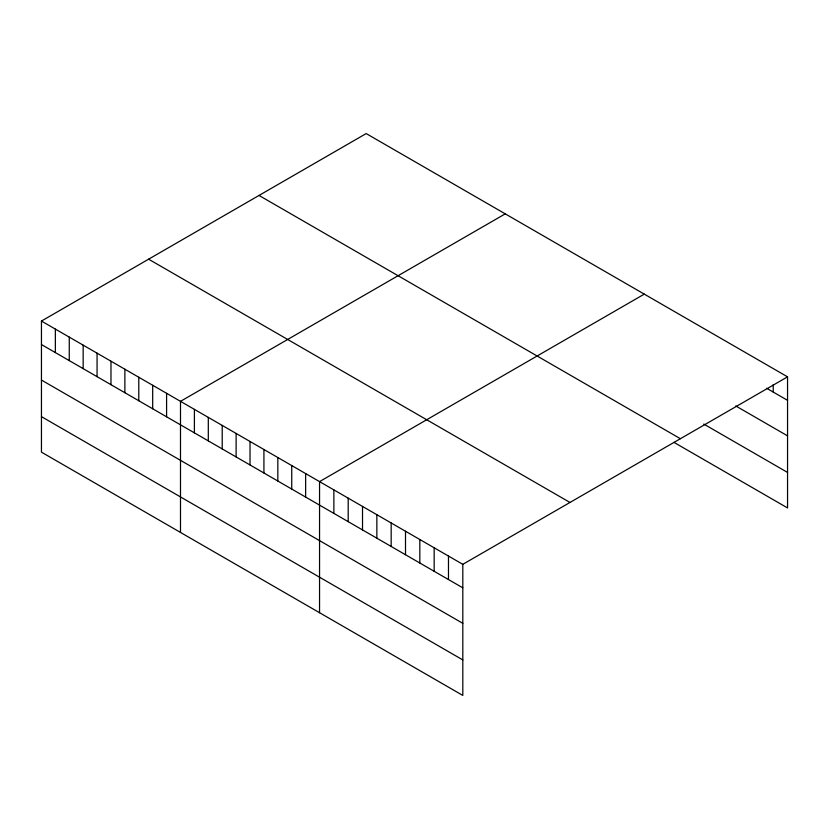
<?xml version="1.0" encoding="UTF-8"?>
<svg xmlns="http://www.w3.org/2000/svg" width="829" height="829" viewBox="0 0 829 829"><rect width="100%" height="100%" fill="white"/><g stroke="black" fill="none" stroke-linecap="round" stroke-linejoin="round"><path stroke-width="1.24" d="M41.45 321.061L462.81 564.331L462.81 695.427L41.45 452.157L41.45 321.061L366.19 133.573L787.55 376.843L787.55 507.939L674.039 442.406M505.244 213.851L180.494 401.34L180.494 532.436M644.288 294.129L319.548 481.618L319.548 612.714M462.81 564.331L787.55 376.843M766.607 388.241L787.55 400.334M735.758 405.941L787.55 435.847M703.8 424.075L787.55 472.426M259.031 195.447L680.381 438.707M148.619 259.187L569.969 502.457M41.45 344.553L462.81 587.823M41.45 380.065L462.81 623.335M41.45 416.655L462.81 659.915M773.229 384.646L773.229 392.065M448.479 556.062L448.479 579.554M434.158 547.782L434.158 571.285M419.826 539.513L419.826 563.005M405.505 531.244L405.505 554.736M391.174 522.975L391.174 546.466M376.853 514.705L376.853 538.197M362.522 506.436L362.522 529.928M348.201 498.156L348.201 521.659M333.869 489.887L333.869 513.379M305.642 473.587L305.642 497.079M291.735 465.566L291.735 489.058M277.829 457.535L277.829 481.027M263.923 449.505L263.923 472.996M250.016 441.484L250.016 464.976M236.12 433.453L236.12 456.945M222.213 425.422L222.213 448.914M208.307 417.391L208.307 440.893M194.4 409.371L194.4 432.862M166.588 393.309L166.588 416.811M152.691 385.288L152.691 408.78M138.785 377.257L138.785 400.749M124.878 369.226L124.878 392.718M110.972 361.206L110.972 384.697M97.066 353.175L97.066 376.667M83.159 345.144L83.159 368.636M69.263 337.113L69.263 360.615M55.356 329.092L55.356 352.584"/></g></svg>
